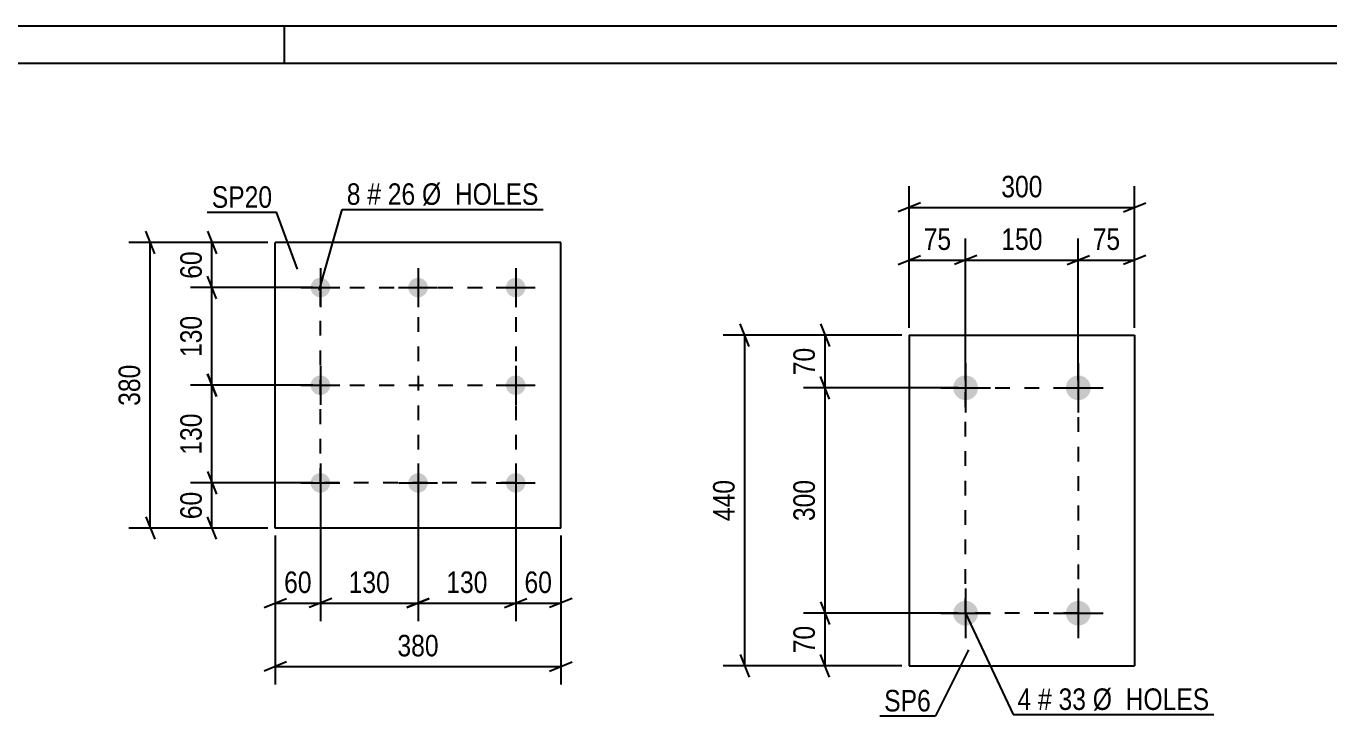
# Model space of a CAD drawing. Header units: millimetres. Extents: x 0 to 594, y 0 to 420.
# Drawn here: x 139.6 to 313, y 328.2 to 420 of the extents above; entities that cross this region are included whole.
import ezdxf

# ---------------------------------------------------------------- set-up
doc = ezdxf.new("R2010")
doc.units = ezdxf.units.MM
doc.linetypes.add('DXK_LINE_DOT2', pattern=[3.9198, 1.9599, -1.9599])
doc.styles.add('Arial Narrow', font='ARIALN.TTF', dxfattribs={"height": 0.2})

# ---------------------------------------------------------------- blocks, each defined once
blk = doc.blocks.new('Unknown-284936676-1132')
at = {"color": 5, "linetype": 'Continuous'}
for p, q in [((594, 420), (0, 420)), ((174, 415), (174, 420)), ((589, 415), (5, 415))]:
    blk.add_line(p, q, dxfattribs=at)
blk = doc.blocks.new('Bolt-284936676-8515 - 8513')
at = {"linetype": 'Continuous'}
for points in [[(178.77, 386.5, -1), (178.77, 383.9, -1)], [(191.77, 386.5, -1), (191.77, 383.9, -1)], [(204.77, 386.5, -1), (204.77, 383.9, -1)], [(178.77, 373.5, -1), (178.77, 370.9, -1)], [(204.77, 373.5, -1), (204.77, 370.9, -1)], [(178.77, 360.5, -1), (178.77, 357.9, -1)], [(191.77, 360.5, -1), (191.77, 357.9, -1)], [(204.77, 360.5, -1), (204.77, 357.9, -1)]]:
    blk.add_hatch(color=1, dxfattribs=at).paths.add_polyline_path(points)
at = {"color": 1, "linetype": 'Continuous'}
for p, q in [((178.77, 387.8), (178.77, 382.6)), ((191.77, 387.8), (191.77, 382.6)), ((204.77, 387.8), (204.77, 382.6)), ((176.17, 385.2), (181.37, 385.2)), ((189.17, 385.2), (194.37, 385.2)), ((202.17, 385.2), (207.37, 385.2)), ((178.77, 374.8), (178.77, 369.6)), ((204.77, 374.8), (204.77, 369.6)), ((176.17, 372.2), (181.37, 372.2)), ((202.17, 372.2), (207.37, 372.2)), ((178.77, 361.8), (178.77, 356.6)), ((191.77, 361.8), (191.77, 356.6)), ((204.77, 361.8), (204.77, 356.6)), ((176.17, 359.2), (181.37, 359.2)), ((189.17, 359.2), (194.37, 359.2)), ((202.17, 359.2), (207.37, 359.2))]:
    blk.add_line(p, q, dxfattribs=at)
blk = doc.blocks.new('Part-284936676-8514 - 8513')
at = {"color": 2, "linetype": 'Continuous'}
for p, q in [((210.77, 391.2), (172.77, 391.2)), ((172.77, 353.2), (172.77, 391.2)), ((210.77, 353.2), (210.77, 391.2)), ((210.77, 353.2), (172.77, 353.2))]:
    blk.add_line(p, q, dxfattribs=at)
blk = doc.blocks.new('Part-284936676-8583 - 8582')
at = {"color": 2, "linetype": 'Continuous'}
for p, q in [((257.17, 378.86), (257.17, 334.86)), ((257.17, 378.86), (287.17, 378.86)), ((287.17, 378.86), (287.17, 334.86)), ((257.17, 334.86), (287.17, 334.86))]:
    blk.add_line(p, q, dxfattribs=at)
blk = doc.blocks.new('Bolt-284936676-8584 - 8582')
at = {"linetype": 'Continuous'}
for points in [[(264.67, 373.51, -1), (264.67, 370.21, -1)], [(279.67, 373.51, -1), (279.67, 370.21, -1)], [(264.67, 343.51, -1), (264.67, 340.21, -1)], [(279.67, 343.51, -1), (279.67, 340.21, -1)]]:
    blk.add_hatch(color=1, dxfattribs=at).paths.add_polyline_path(points)
at = {"color": 1, "linetype": 'Continuous'}
for p, q in [((264.67, 375.16), (264.67, 368.56)), ((279.67, 375.16), (279.67, 368.56)), ((261.37, 371.86), (267.97, 371.86)), ((276.37, 371.86), (282.97, 371.86)), ((264.67, 345.16), (264.67, 338.56)), ((279.67, 345.16), (279.67, 338.56)), ((261.37, 341.86), (267.97, 341.86)), ((276.37, 341.86), (282.97, 341.86))]:
    blk.add_line(p, q, dxfattribs=at)
blk = doc.blocks.new('Rectangle-284936676-12532 - 8513')
at = {"color": 1, "linetype": 'DXK_LINE_DOT2'}
blk.add_lwpolyline([(178.77, 385.2), (204.77, 385.2), (204.77, 359.2), (178.77, 359.2), (178.77, 385.2)], close=True, dxfattribs=at)
blk = doc.blocks.new('Rectangle-284936676-12562 - 8582')
at = {"color": 1, "linetype": 'DXK_LINE_DOT2'}
blk.add_lwpolyline([(264.67, 371.86), (279.67, 371.86), (279.67, 341.86), (264.67, 341.86), (264.67, 371.86)], close=True, dxfattribs=at)
blk = doc.blocks.new('Line-284936676-12572 - 8513')
at = {"color": 1, "linetype": 'DXK_LINE_DOT2'}
blk.add_line((178.77, 372.2), (204.77, 372.2), dxfattribs=at)
blk = doc.blocks.new('Line-284936676-12579 - 8513')
at = {"color": 1, "linetype": 'DXK_LINE_DOT2'}
blk.add_line((191.77, 385.2), (191.77, 359.2), dxfattribs=at)
blk = doc.blocks.new('StraightDimension-284936676-8968 - 8513')
at = {"color": 7, "linetype": 'Continuous'}
for p, q in [((163.73, 392.7), (164.93, 389.7)), ((171.77, 391.2), (161.48, 391.2)), ((164.33, 385.2), (164.33, 391.2)), ((177.77, 385.2), (161.48, 385.2)), ((164.93, 383.7), (163.73, 386.7))]:
    blk.add_line(p, q, dxfattribs=at)
at = {"color": 0}
blk.add_wipeout([(163.58, 390.63), (159.38, 390.63), (159.38, 385.77), (163.58, 385.77)], dxfattribs=at)
at = {"color": 3, "style": 'Arial Narrow'}
blk.add_text('60', height=2.863, rotation=90.0002, dxfattribs=at).set_placement((162.98, 386.37))
blk = doc.blocks.new('StraightDimension-284936676-8971 - 8513')
at = {"color": 7, "linetype": 'Continuous'}
for p, q in [((177.77, 359.2), (161.48, 359.2)), ((163.73, 360.7), (164.93, 357.7)), ((164.33, 353.2), (164.33, 359.2)), ((164.93, 351.7), (163.73, 354.7)), ((171.77, 353.2), (161.48, 353.2))]:
    blk.add_line(p, q, dxfattribs=at)
at = {"color": 0}
blk.add_wipeout([(163.58, 358.63), (159.38, 358.63), (159.38, 353.77), (163.58, 353.77)], dxfattribs=at)
at = {"color": 3, "style": 'Arial Narrow'}
blk.add_text('60', height=2.863, rotation=90.0002, dxfattribs=at).set_placement((162.98, 354.37))
blk = doc.blocks.new('StraightDimension-284936676-8984 - 8513')
at = {"color": 7, "linetype": 'Continuous'}
for p, q in [((156.72, 389.7), (155.52, 392.7)), ((171.77, 391.2), (153.27, 391.2)), ((156.12, 353.2), (156.12, 391.2)), ((155.52, 354.7), (156.72, 351.7)), ((171.77, 353.2), (153.27, 353.2))]:
    blk.add_line(p, q, dxfattribs=at)
at = {"color": 0}
blk.add_wipeout([(155.37, 375.54), (151.17, 375.54), (151.17, 368.86), (155.37, 368.86)], dxfattribs=at)
at = {"color": 3, "style": 'Arial Narrow'}
blk.add_text('380', height=2.863, rotation=90.0002, dxfattribs=at).set_placement((154.77, 369.46))
blk = doc.blocks.new('StraightDimension-284936676-8988 - 8513')
at = {"color": 7, "linetype": 'Continuous'}
for p, q in [((204.77, 358.2), (204.77, 340.8)), ((210.77, 352.2), (210.77, 340.8)), ((203.27, 342.6), (206.27, 343.8)), ((212.27, 343.8), (209.27, 342.6)), ((204.77, 343.2), (210.77, 343.2))]:
    blk.add_line(p, q, dxfattribs=at)
at = {"color": 0}
blk.add_wipeout([(210.2, 343.95), (210.2, 348.15), (205.34, 348.15), (205.34, 343.95)], dxfattribs=at)
at = {"color": 3, "style": 'Arial Narrow'}
blk.add_text('60', height=2.863, dxfattribs=at).set_placement((205.94, 344.55))
blk = doc.blocks.new('StraightDimension-284936676-8991 - 8513')
at = {"color": 7, "linetype": 'Continuous'}
for p, q in [((178.77, 358.2), (178.77, 340.8)), ((172.77, 352.2), (172.77, 340.8)), ((171.27, 342.6), (174.27, 343.8)), ((180.27, 343.8), (177.27, 342.6)), ((172.77, 343.2), (178.77, 343.2))]:
    blk.add_line(p, q, dxfattribs=at)
at = {"color": 0}
blk.add_wipeout([(178.2, 343.95), (178.2, 348.15), (173.34, 348.15), (173.34, 343.95)], dxfattribs=at)
at = {"color": 3, "style": 'Arial Narrow'}
blk.add_text('60', height=2.863, dxfattribs=at).set_placement((173.94, 344.55))
blk = doc.blocks.new('StraightDimension-284936676-9004 - 8513')
at = {"color": 7, "linetype": 'Continuous'}
for p, q in [((172.77, 352.2), (172.77, 332.37)), ((210.77, 352.2), (210.77, 332.37)), ((174.27, 335.37), (171.27, 334.17)), ((172.77, 334.77), (210.77, 334.77)), ((209.27, 334.17), (212.27, 335.37))]:
    blk.add_line(p, q, dxfattribs=at)
at = {"color": 0}
blk.add_wipeout([(195.11, 335.52), (195.11, 339.72), (188.43, 339.72), (188.43, 335.52)], dxfattribs=at)
at = {"color": 3, "style": 'Arial Narrow'}
blk.add_text('380', height=2.863, dxfattribs=at).set_placement((189.03, 336.12))
blk = doc.blocks.new('StraightDimension-284936676-14077 - 8513')
at = {"color": 7, "linetype": 'Continuous'}
for p, q in [((164.93, 370.7), (163.73, 373.7)), ((177.77, 372.2), (161.48, 372.2)), ((164.33, 359.2), (164.33, 372.2)), ((177.77, 359.2), (161.48, 359.2)), ((163.73, 360.7), (164.93, 357.7))]:
    blk.add_line(p, q, dxfattribs=at)
at = {"color": 0}
blk.add_wipeout([(163.58, 369.04), (159.38, 369.04), (159.38, 362.36), (163.58, 362.36)], dxfattribs=at)
at = {"color": 3, "style": 'Arial Narrow'}
blk.add_text('130', height=2.863, rotation=90.0002, dxfattribs=at).set_placement((162.98, 362.96))
blk = doc.blocks.new('StraightDimension-284936676-14079 - 8513')
at = {"color": 7, "linetype": 'Continuous'}
for p, q in [((177.77, 385.2), (161.48, 385.2)), ((164.93, 383.7), (163.73, 386.7)), ((164.33, 372.2), (164.33, 385.2)), ((163.73, 373.7), (164.93, 370.7)), ((177.77, 372.2), (161.48, 372.2))]:
    blk.add_line(p, q, dxfattribs=at)
at = {"color": 0}
blk.add_wipeout([(163.58, 382.04), (159.38, 382.04), (159.38, 375.36), (163.58, 375.36)], dxfattribs=at)
at = {"color": 3, "style": 'Arial Narrow'}
blk.add_text('130', height=2.863, rotation=90.0002, dxfattribs=at).set_placement((162.98, 375.96))
blk = doc.blocks.new('StraightDimension-284936676-14099 - 8513')
at = {"color": 7, "linetype": 'Continuous'}
for p, q in [((178.77, 358.2), (178.77, 340.8)), ((191.77, 358.2), (191.77, 340.8)), ((180.27, 343.8), (177.27, 342.6)), ((190.27, 342.6), (193.27, 343.8)), ((178.77, 343.2), (191.77, 343.2))]:
    blk.add_line(p, q, dxfattribs=at)
at = {"color": 0}
blk.add_wipeout([(188.61, 343.95), (188.61, 348.15), (181.93, 348.15), (181.93, 343.95)], dxfattribs=at)
at = {"color": 3, "style": 'Arial Narrow'}
blk.add_text('130', height=2.863, dxfattribs=at).set_placement((182.53, 344.55))
blk = doc.blocks.new('StraightDimension-284936676-14101 - 8513')
at = {"color": 7, "linetype": 'Continuous'}
for p, q in [((191.77, 358.2), (191.77, 340.8)), ((204.77, 358.2), (204.77, 340.8)), ((193.27, 343.8), (190.27, 342.6)), ((203.27, 342.6), (206.27, 343.8)), ((191.77, 343.2), (204.77, 343.2))]:
    blk.add_line(p, q, dxfattribs=at)
at = {"color": 0}
blk.add_wipeout([(201.61, 343.95), (201.61, 348.15), (194.93, 348.15), (194.93, 343.95)], dxfattribs=at)
at = {"color": 3, "style": 'Arial Narrow'}
blk.add_text('130', height=2.863, dxfattribs=at).set_placement((195.53, 344.55))
blk = doc.blocks.new('StraightDimension-284936676-9113 - 8582')
at = {"color": 7, "linetype": 'Continuous'}
for p, q in [((246.55, 370.36), (245.35, 373.36)), ((263.67, 371.86), (243.1, 371.86)), ((245.95, 341.86), (245.95, 371.86)), ((263.67, 341.86), (243.1, 341.86)), ((245.35, 343.36), (246.55, 340.36))]:
    blk.add_line(p, q, dxfattribs=at)
at = {"color": 0}
blk.add_wipeout([(245.2, 360.2), (241, 360.2), (241, 353.52), (245.2, 353.52)], dxfattribs=at)
at = {"color": 3, "style": 'Arial Narrow'}
blk.add_text('300', height=2.863, rotation=90.0002, dxfattribs=at).set_placement((244.6, 354.12))
blk = doc.blocks.new('StraightDimension-284936676-9114 - 8582')
at = {"color": 7, "linetype": 'Continuous'}
for p, q in [((263.67, 341.86), (243.1, 341.86)), ((245.35, 343.36), (246.55, 340.36)), ((245.95, 334.86), (245.95, 341.86)), ((256.17, 334.86), (243.1, 334.86)), ((246.55, 333.36), (245.35, 336.36))]:
    blk.add_line(p, q, dxfattribs=at)
at = {"color": 0}
blk.add_wipeout([(245.2, 340.79), (241, 340.79), (241, 335.93), (245.2, 335.93)], dxfattribs=at)
at = {"color": 3, "style": 'Arial Narrow'}
blk.add_text('70', height=2.863, rotation=90.0002, dxfattribs=at).set_placement((244.6, 336.53))
blk = doc.blocks.new('StraightDimension-284936676-9112 - 8582')
at = {"color": 7, "linetype": 'Continuous'}
for p, q in [((245.35, 380.36), (246.55, 377.36)), ((256.17, 378.86), (243.1, 378.86)), ((245.95, 371.86), (245.95, 378.86)), ((246.55, 370.36), (245.35, 373.36)), ((263.67, 371.86), (243.1, 371.86))]:
    blk.add_line(p, q, dxfattribs=at)
at = {"color": 0}
blk.add_wipeout([(245.2, 377.79), (241, 377.79), (241, 372.93), (245.2, 372.93)], dxfattribs=at)
at = {"color": 3, "style": 'Arial Narrow'}
blk.add_text('70', height=2.863, rotation=90.0002, dxfattribs=at).set_placement((244.6, 373.53))
blk = doc.blocks.new('StraightDimension-284936676-9124 - 8582')
at = {"color": 7, "linetype": 'Continuous'}
for p, q in [((235.86, 377.36), (234.66, 380.36)), ((256.17, 378.86), (232.41, 378.86)), ((235.26, 334.86), (235.26, 378.86)), ((256.17, 334.86), (232.41, 334.86)), ((234.66, 336.36), (235.86, 333.36))]:
    blk.add_line(p, q, dxfattribs=at)
at = {"color": 0}
blk.add_wipeout([(234.51, 360.2), (230.31, 360.2), (230.31, 353.52), (234.51, 353.52)], dxfattribs=at)
at = {"color": 3, "style": 'Arial Narrow'}
blk.add_text('440', height=2.863, rotation=90.0002, dxfattribs=at).set_placement((233.91, 354.12))
blk = doc.blocks.new('StraightDimension-284936676-9128 - 8582')
at = {"color": 7, "linetype": 'Continuous'}
for p, q in [((279.67, 372.86), (279.67, 391.71)), ((287.17, 379.86), (287.17, 391.71)), ((278.17, 388.26), (281.17, 389.46)), ((279.67, 388.86), (287.17, 388.86)), ((288.67, 389.46), (285.67, 388.26))]:
    blk.add_line(p, q, dxfattribs=at)
at = {"color": 0}
blk.add_wipeout([(285.84, 389.61), (285.84, 393.81), (280.99, 393.81), (280.99, 389.61)], dxfattribs=at)
at = {"color": 3, "style": 'Arial Narrow'}
blk.add_text('75', height=2.863, dxfattribs=at).set_placement((281.59, 390.21))
blk = doc.blocks.new('StraightDimension-284936676-9129 - 8582')
at = {"color": 7, "linetype": 'Continuous'}
for p, q in [((264.67, 372.86), (264.67, 391.71)), ((279.67, 372.86), (279.67, 391.71)), ((266.17, 389.46), (263.17, 388.26)), ((264.67, 388.86), (279.67, 388.86)), ((278.17, 388.26), (281.17, 389.46))]:
    blk.add_line(p, q, dxfattribs=at)
at = {"color": 0}
blk.add_wipeout([(275.51, 389.61), (275.51, 393.81), (268.82, 393.81), (268.82, 389.61)], dxfattribs=at)
at = {"color": 3, "style": 'Arial Narrow'}
blk.add_text('150', height=2.863, dxfattribs=at).set_placement((269.42, 390.21))
blk = doc.blocks.new('StraightDimension-284936676-9130 - 8582')
at = {"color": 7, "linetype": 'Continuous'}
for p, q in [((257.17, 379.86), (257.17, 391.71)), ((264.67, 372.86), (264.67, 391.71)), ((255.67, 388.26), (258.67, 389.46)), ((257.17, 388.86), (264.67, 388.86)), ((266.17, 389.46), (263.17, 388.26))]:
    blk.add_line(p, q, dxfattribs=at)
at = {"color": 0}
blk.add_wipeout([(263.34, 389.61), (263.34, 393.81), (258.49, 393.81), (258.49, 389.61)], dxfattribs=at)
at = {"color": 3, "style": 'Arial Narrow'}
blk.add_text('75', height=2.863, dxfattribs=at).set_placement((259.09, 390.21))
blk = doc.blocks.new('StraightDimension-284936676-9140 - 8582')
at = {"color": 7, "linetype": 'Continuous'}
for p, q in [((257.17, 379.86), (257.17, 398.71)), ((287.17, 379.86), (287.17, 398.71)), ((258.67, 396.46), (255.67, 395.26)), ((257.17, 395.86), (287.17, 395.86)), ((285.67, 395.26), (288.67, 396.46))]:
    blk.add_line(p, q, dxfattribs=at)
at = {"color": 0}
blk.add_wipeout([(275.51, 396.61), (275.51, 400.81), (268.82, 400.81), (268.82, 396.61)], dxfattribs=at)
at = {"color": 3, "style": 'Arial Narrow'}
blk.add_text('300', height=2.863, dxfattribs=at).set_placement((269.42, 397.21))
blk = doc.blocks.new('Mark-284936676-9363 - 8513')
at = {"color": 0}
blk.add_wipeout([(172.34, 395.82), (172.34, 398.82), (164.31, 398.82), (164.31, 395.82)], dxfattribs=at)
blk.add_wipeout([(172.34, 395.82), (172.34, 398.82), (164.31, 398.82), (164.31, 395.82)], dxfattribs=at)
at = {"color": 30, "linetype": 'Continuous'}
for p in [(163.71, 395.22), (175.7, 387.64)]:
    blk.add_line(p, (172.94, 395.22), dxfattribs=at)
at = {"color": 3, "style": 'Arial Narrow'}
blk.add_text('SP20', height=2.863, dxfattribs=at).set_placement((164.31, 395.82))
blk = doc.blocks.new('Mark-284936676-9366 - 8513')
at = {"color": 0}
for points in [[(184.11, 396.21), (184.11, 399.21), (182.28, 399.21), (182.28, 396.21)], [(186.84, 396.21), (186.84, 399.21), (185.01, 399.21), (185.01, 396.21)], [(191.4, 396.21), (191.4, 399.21), (187.74, 399.21), (187.74, 396.21)], [(207.82, 396.21), (207.82, 399.21), (192.3, 399.21), (192.3, 396.21)]]:
    blk.add_wipeout(points, dxfattribs=at)
for points in [[(184.11, 396.21), (184.11, 399.21), (182.28, 399.21), (182.28, 396.21)], [(186.84, 396.21), (186.84, 399.21), (185.01, 399.21), (185.01, 396.21)], [(191.4, 396.21), (191.4, 399.21), (187.74, 399.21), (187.74, 396.21)], [(207.82, 396.21), (207.82, 399.21), (192.3, 399.21), (192.3, 396.21)]]:
    blk.add_wipeout(points, dxfattribs=at)
at = {"color": 7, "linetype": 'Continuous'}
for p, q in [((178.62, 384.82), (181.68, 395.61)), ((181.68, 395.61), (208.42, 395.61))]:
    blk.add_line(p, q, dxfattribs=at)
at = {"color": 3, "style": 'Arial Narrow'}
for s, height, p in [('8', 2.86, (182.28, 396.21)), ('#', 2.86, (185.01, 396.21)), ('26', 2.863, (187.74, 396.21)), ('Ø  HOLES', 2.863, (192.3, 396.21))]:
    blk.add_text(s, height=height, dxfattribs=at).set_placement(p)
blk = doc.blocks.new('Mark-284936676-9394 - 8582')
at = {"color": 0}
blk.add_wipeout([(260.04, 328.79), (260.04, 331.79), (253.83, 331.79), (253.83, 328.79)], dxfattribs=at)
blk.add_wipeout([(260.04, 328.79), (260.04, 331.79), (253.83, 331.79), (253.83, 328.79)], dxfattribs=at)
at = {"color": 30, "linetype": 'Continuous'}
for p in [(265.05, 337.01), (253.23, 328.19)]:
    blk.add_line(p, (260.64, 328.19), dxfattribs=at)
at = {"color": 3, "style": 'Arial Narrow'}
blk.add_text('SP6', height=2.863, dxfattribs=at).set_placement((253.83, 328.79))
blk = doc.blocks.new('Mark-284936676-9397 - 8582')
at = {"color": 0}
for points in [[(273.41, 328.99), (273.41, 331.99), (271.58, 331.99), (271.58, 328.99)], [(276.14, 328.99), (276.14, 331.99), (274.31, 331.99), (274.31, 328.99)], [(280.7, 328.99), (280.7, 331.99), (277.04, 331.99), (277.04, 328.99)], [(297.12, 328.99), (297.12, 331.99), (281.6, 331.99), (281.6, 328.99)]]:
    blk.add_wipeout(points, dxfattribs=at)
for points in [[(273.41, 328.99), (273.41, 331.99), (271.58, 331.99), (271.58, 328.99)], [(276.14, 328.99), (276.14, 331.99), (274.31, 331.99), (274.31, 328.99)], [(280.7, 328.99), (280.7, 331.99), (277.04, 331.99), (277.04, 328.99)], [(297.12, 328.99), (297.12, 331.99), (281.6, 331.99), (281.6, 328.99)]]:
    blk.add_wipeout(points, dxfattribs=at)
at = {"color": 7, "linetype": 'Continuous'}
for p, q in [((264.67, 341.86), (270.98, 328.39)), ((270.98, 328.39), (297.72, 328.39))]:
    blk.add_line(p, q, dxfattribs=at)
at = {"color": 3, "style": 'Arial Narrow'}
for s, height, p in [('4', 2.86, (271.58, 328.99)), ('#', 2.86, (274.31, 328.99)), ('33', 2.863, (277.04, 328.99)), ('Ø  HOLES', 2.863, (281.6, 328.99))]:
    blk.add_text(s, height=height, dxfattribs=at).set_placement(p)

msp = doc.modelspace()

# ---------------------------------------------------------------- block references
for name in ['Unknown-284936676-1132', 'Part-284936676-8514 - 8513', 'Bolt-284936676-8515 - 8513', 'Rectangle-284936676-12532 - 8513', 'Line-284936676-12579 - 8513', 'Part-284936676-8583 - 8582', 'Bolt-284936676-8584 - 8582', 'Line-284936676-12572 - 8513', 'Rectangle-284936676-12562 - 8582']:
    msp.add_blockref(name, (0, 0))

# ---------------------------------------------------------------- next in the draw order: block references
for name in ['StraightDimension-284936676-9128 - 8582', 'StraightDimension-284936676-8968 - 8513', 'StraightDimension-284936676-9113 - 8582', 'StraightDimension-284936676-8971 - 8513', 'StraightDimension-284936676-8988 - 8513']:
    msp.add_blockref(name, (0, 0))

# ---------------------------------------------------------------- next in the draw order: block references
for name in ['StraightDimension-284936676-8984 - 8513', 'StraightDimension-284936676-9112 - 8582', 'StraightDimension-284936676-9114 - 8582']:
    msp.add_blockref(name, (0, 0))

# ---------------------------------------------------------------- next in the draw order: block references
for name in ['Mark-284936676-9363 - 8513', 'StraightDimension-284936676-9129 - 8582', 'StraightDimension-284936676-9124 - 8582', 'StraightDimension-284936676-8991 - 8513']:
    msp.add_blockref(name, (0, 0))

# ---------------------------------------------------------------- next in the draw order: block references
for name in ['StraightDimension-284936676-9130 - 8582', 'StraightDimension-284936676-14077 - 8513', 'StraightDimension-284936676-9004 - 8513', 'Mark-284936676-9394 - 8582']:
    msp.add_blockref(name, (0, 0))

# ---------------------------------------------------------------- next in the draw order: block references
for name in ['StraightDimension-284936676-9140 - 8582', 'StraightDimension-284936676-14079 - 8513', 'StraightDimension-284936676-14099 - 8513', 'Mark-284936676-9397 - 8582']:
    msp.add_blockref(name, (0, 0))

# ---------------------------------------------------------------- next in the draw order: block references
for name in ['Mark-284936676-9366 - 8513', 'StraightDimension-284936676-14101 - 8513']:
    msp.add_blockref(name, (0, 0))

doc.saveas('drawing.dxf')
